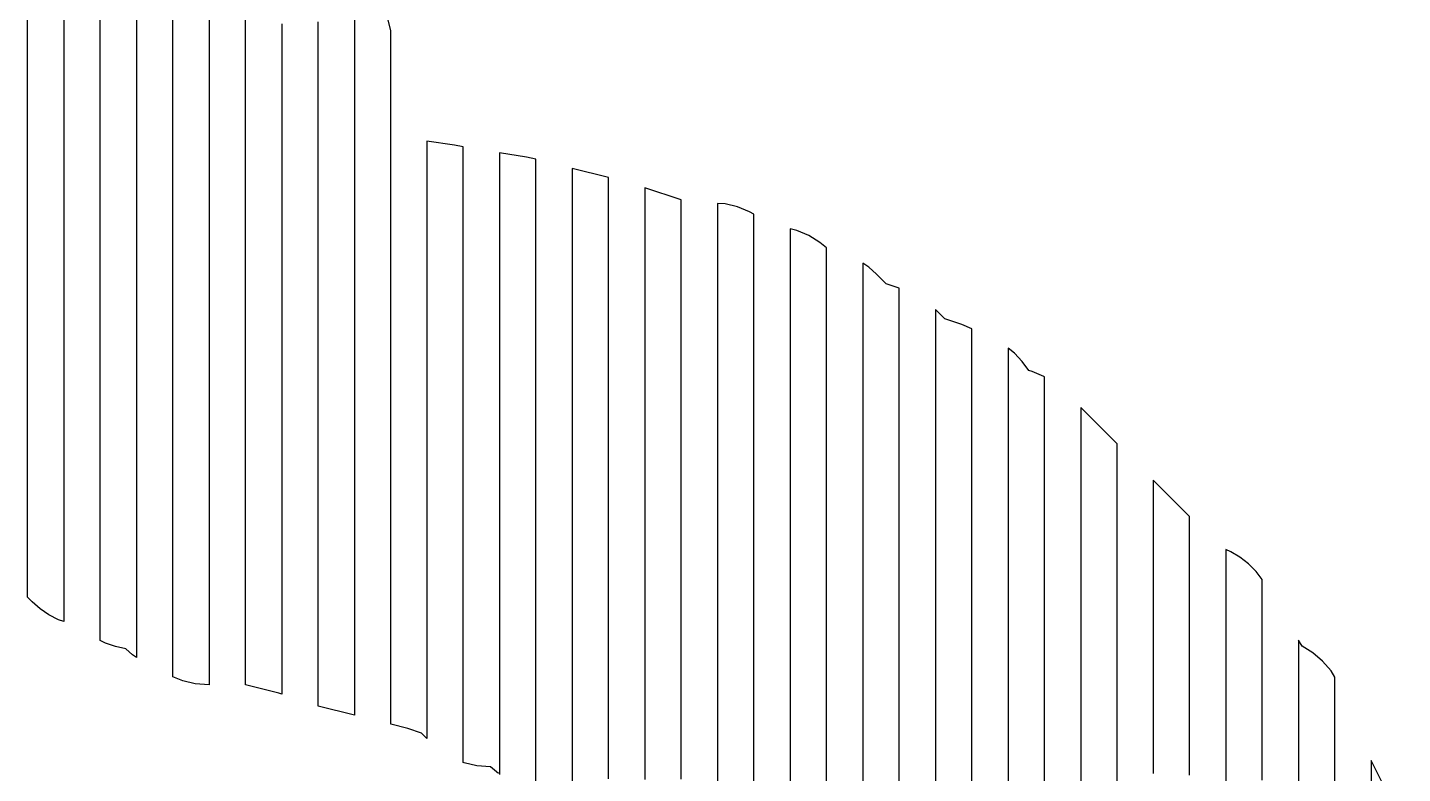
# Model space of a CAD drawing. Header units: metres. Extents: x -6 to 1890, y -8 to 898.
# Drawn here: x 1457.6 to 1609, y 353.4 to 435.6 of the extents above; entities that cross this region are included whole.
import ezdxf

# ---------------------------------------------------------------- set-up
doc = ezdxf.new("R2010")
doc.units = ezdxf.units.M
doc.layers.add('PASSADAS_COMPLETAS', color=1, linetype='CONTINUOUS')
doc.layers.add('PECAS_2D', color=3, linetype='CONTINUOUS')

msp = doc.modelspace()

# ---------------------------------------------------------------- linework, layer by layer
at = {"layer": 'PASSADAS_COMPLETAS'}
for points in [[(1461.578, 464.374), (1461.578, 384.343), (1461.578, 383.053), (1461.578, 381.762), (1461.578, 380.471), (1461.578, 379.18), (1461.578, 377.889), (1461.578, 376.598), (1461.578, 370.144), (1461, 370.344), (1459.942, 370.872), (1458.965, 371.53), (1458.091, 372.299), (1457.578, 372.812), (1457.578, 380.561), (1457.578, 381.852), (1457.578, 383.143), (1457.578, 384.435), (1457.578, 385.726), (1457.578, 387.018), (1457.578, 388.309), (1457.578, 389.6), (1457.578, 468.377)], [(1469.578, 455.135), (1469.578, 379.067), (1469.578, 377.777), (1469.578, 376.488), (1469.578, 375.199), (1469.578, 373.91), (1469.578, 372.62), (1469.578, 371.331), (1469.578, 366.174), (1469.157, 366.477), (1468.423, 367.138), (1467.284, 367.374), (1466.171, 367.759), (1465.578, 368.055), (1465.578, 373.234), (1465.578, 374.528), (1465.578, 375.823), (1465.578, 377.118), (1465.578, 378.413), (1465.578, 379.707), (1465.578, 381.002), (1465.578, 459.98)], [(1477.578, 440.637), (1477.578, 374.79), (1477.578, 373.499), (1477.578, 372.208), (1477.578, 370.917), (1477.578, 369.626), (1477.578, 368.335), (1477.578, 367.044), (1477.578, 363.17), (1476.054, 363.278), (1474.681, 363.602), (1473.578, 364.051), (1473.578, 369.238), (1473.578, 370.535), (1473.578, 371.832), (1473.578, 373.129), (1473.578, 374.425), (1473.578, 375.722), (1473.578, 377.019), (1473.578, 448.339)], [(1493.578, 449.615), (1493.578, 431.398), (1493.578, 430.096), (1493.578, 428.795), (1493.578, 427.494), (1493.578, 426.193), (1493.578, 424.891), (1493.578, 422.289), (1493.578, 420.988), (1493.578, 419.686), (1493.578, 418.385), (1493.578, 417.084), (1493.578, 415.782), (1493.578, 413.18), (1493.578, 410.577), (1493.578, 407.975), (1493.578, 406.674), (1493.578, 405.372), (1493.578, 404.071), (1493.578, 402.77), (1493.578, 401.469), (1493.578, 368.937), (1493.578, 367.636), (1493.578, 366.335), (1493.578, 365.033), (1493.578, 363.732), (1493.578, 359.828), (1489.578, 360.828), (1489.578, 364.728), (1489.578, 366.029), (1489.578, 367.329), (1489.578, 368.629), (1489.578, 369.929), (1489.578, 402.431), (1489.578, 403.731), (1489.578, 405.031), (1489.578, 406.331), (1489.578, 407.631), (1489.578, 408.931), (1489.578, 410.231), (1489.578, 411.531), (1489.578, 412.831), (1489.578, 414.131), (1489.578, 416.731), (1489.578, 418.031), (1489.578, 419.331), (1489.578, 420.632), (1489.578, 421.932), (1489.578, 423.232), (1489.578, 424.532), (1489.578, 425.832), (1489.578, 427.132), (1489.578, 428.432), (1489.578, 429.732), (1489.578, 431.032), (1489.578, 432.332), (1489.578, 433.632), (1489.578, 434.932), (1489.578, 436.232)], [(1509.449, 353.378), (1508.584, 354.122), (1507.069, 354.231), (1505.671, 354.565), (1505.578, 354.603), (1505.578, 359.825), (1505.578, 361.13), (1505.578, 362.435), (1505.578, 363.741), (1505.578, 365.046), (1505.578, 366.351), (1505.578, 400.29), (1505.578, 401.595), (1505.578, 402.901), (1505.578, 404.206), (1505.578, 405.511), (1505.578, 406.816), (1505.578, 408.122), (1505.578, 409.427), (1505.578, 410.732), (1505.578, 412.038), (1505.578, 413.343), (1505.578, 414.648), (1505.578, 415.954), (1505.578, 417.259), (1505.578, 418.564), (1505.578, 422.48), (1504.591, 422.642), (1501.578, 423.073), (1501.578, 419.201), (1501.578, 417.91), (1501.578, 416.62), (1501.578, 415.329), (1501.578, 414.038), (1501.578, 412.748), (1501.578, 411.457), (1501.578, 410.166), (1501.578, 408.876), (1501.578, 407.585), (1501.578, 406.294), (1501.578, 405.004), (1501.578, 403.713), (1501.578, 402.422), (1501.578, 401.132), (1501.578, 367.575), (1501.578, 366.284), (1501.578, 364.993), (1501.578, 363.703), (1501.578, 362.412), (1501.578, 361.121), (1501.578, 357.25), (1500.974, 357.854), (1499.466, 358.356), (1497.578, 358.828), (1497.578, 361.42), (1497.578, 362.716), (1497.578, 364.012), (1497.578, 365.307), (1497.578, 366.603), (1497.578, 369.195), (1497.578, 401.59), (1497.578, 402.886), (1497.578, 404.182), (1497.578, 405.478), (1497.578, 406.773), (1497.578, 408.069), (1497.578, 409.365), (1497.578, 410.661), (1497.578, 411.957), (1497.578, 413.252), (1497.578, 414.548), (1497.578, 415.844), (1497.578, 417.14), (1497.578, 418.436), (1497.578, 419.731), (1497.578, 435.281), (1495.329, 444.278)], [(1485.578, 436.039), (1485.578, 434.742), (1485.578, 433.445), (1485.578, 432.148), (1485.578, 430.852), (1485.578, 429.555), (1485.578, 428.258), (1485.578, 426.961), (1485.578, 425.665), (1485.578, 423.071), (1485.578, 420.478), (1485.578, 419.181), (1485.578, 417.884), (1485.578, 416.587), (1485.578, 411.4), (1485.578, 410.104), (1485.578, 371.201), (1485.578, 369.904), (1485.578, 368.608), (1485.578, 367.311), (1485.578, 366.014), (1485.578, 362.124), (1485.247, 362.234), (1481.578, 363.151), (1481.578, 367.016), (1481.578, 368.304), (1481.578, 369.592), (1481.578, 370.88), (1481.578, 372.168), (1481.578, 373.456), (1481.578, 428.844), (1481.578, 430.132), (1481.578, 431.42), (1481.578, 432.708), (1481.578, 433.996), (1481.578, 435.284), (1481.578, 436.573)], [(1513.578, 351.644), (1513.578, 356.788), (1513.578, 358.075), (1513.578, 359.361), (1513.578, 360.647), (1513.578, 361.933), (1513.578, 363.219), (1513.578, 364.505), (1513.578, 397.943), (1513.578, 399.229), (1513.578, 400.515), (1513.578, 401.801), (1513.578, 403.087), (1513.578, 404.373), (1513.578, 405.659), (1513.578, 406.945), (1513.578, 408.231), (1513.578, 409.517), (1513.578, 410.803), (1513.578, 412.089), (1513.578, 413.375), (1513.578, 414.661), (1513.578, 415.948), (1513.578, 417.234), (1513.578, 421.092), (1512.556, 421.317), (1509.578, 421.814), (1509.578, 417.935), (1509.578, 416.642), (1509.578, 415.35), (1509.578, 414.057), (1509.578, 412.764), (1509.578, 411.471), (1509.578, 410.178), (1509.578, 408.885), (1509.578, 407.593), (1509.578, 406.3), (1509.578, 405.007), (1509.578, 403.714), (1509.578, 402.421), (1509.578, 401.128), (1509.578, 399.836), (1509.578, 366.222), (1509.578, 364.929), (1509.578, 363.636), (1509.578, 362.343), (1509.578, 361.05), (1509.578, 359.757), (1509.578, 358.465), (1509.578, 353.293)], [(1521.578, 352.818), (1521.578, 354.117), (1521.578, 355.417), (1521.578, 356.716), (1521.578, 358.016), (1521.578, 359.315), (1521.578, 360.615), (1521.578, 395.701), (1521.578, 397.001), (1521.578, 398.3), (1521.578, 399.6), (1521.578, 400.899), (1521.578, 402.198), (1521.578, 403.498), (1521.578, 404.797), (1521.578, 406.097), (1521.578, 407.396), (1521.578, 408.696), (1521.578, 409.995), (1521.578, 411.295), (1521.578, 412.594), (1521.578, 413.894), (1521.578, 415.193), (1521.578, 419.092), (1517.578, 420.092), (1517.578, 416.222), (1517.578, 414.932), (1517.578, 413.642), (1517.578, 412.352), (1517.578, 411.062), (1517.578, 409.772), (1517.578, 408.482), (1517.578, 407.192), (1517.578, 405.902), (1517.578, 404.612), (1517.578, 403.322), (1517.578, 402.032), (1517.578, 400.742), (1517.578, 399.452), (1517.578, 398.162), (1517.578, 396.872), (1517.578, 362.043), (1517.578, 360.753), (1517.578, 359.463), (1517.578, 358.173), (1517.578, 356.883), (1517.578, 355.593), (1517.578, 354.303), (1517.578, 349.143)], [(1529.578, 352.78), (1529.578, 354.083), (1529.578, 355.386), (1529.578, 393.17), (1529.578, 394.473), (1529.578, 395.776), (1529.578, 397.079), (1529.578, 398.382), (1529.578, 399.685), (1529.578, 400.988), (1529.578, 402.291), (1529.578, 403.593), (1529.578, 404.896), (1529.578, 406.199), (1529.578, 407.502), (1529.578, 408.805), (1529.578, 410.108), (1529.578, 411.411), (1529.578, 412.714), (1529.578, 416.623), (1525.578, 417.956), (1525.578, 414.043), (1525.578, 412.739), (1525.578, 411.435), (1525.578, 410.131), (1525.578, 408.827), (1525.578, 407.523), (1525.578, 406.219), (1525.578, 404.914), (1525.578, 403.61), (1525.578, 402.306), (1525.578, 401.002), (1525.578, 399.698), (1525.578, 398.394), (1525.578, 397.09), (1525.578, 395.785), (1525.578, 394.481), (1525.578, 357.965), (1525.578, 356.661), (1525.578, 355.357), (1525.578, 354.053), (1525.578, 352.749)], [(1537.578, 348.529), (1537.578, 387.645), (1537.578, 388.948), (1537.578, 390.252), (1537.578, 391.556), (1537.578, 392.86), (1537.578, 394.164), (1537.578, 395.468), (1537.578, 396.771), (1537.578, 398.075), (1537.578, 399.379), (1537.578, 400.683), (1537.578, 401.987), (1537.578, 403.291), (1537.578, 404.595), (1537.578, 405.898), (1537.578, 407.202), (1537.578, 408.506), (1537.578, 409.81), (1537.578, 415.025), (1537.112, 415.306), (1535.795, 415.842), (1534.419, 416.165), (1533.578, 416.229), (1533.578, 411.026), (1533.578, 409.725), (1533.578, 408.425), (1533.578, 407.124), (1533.578, 405.823), (1533.578, 404.522), (1533.578, 403.222), (1533.578, 401.921), (1533.578, 400.62), (1533.578, 399.319), (1533.578, 398.019), (1533.578, 396.718), (1533.578, 395.417), (1533.578, 394.116), (1533.578, 392.816), (1533.578, 391.515), (1533.578, 390.214), (1533.578, 351.191)], [(1545.578, 340.398), (1545.578, 384.243), (1545.578, 385.532), (1545.578, 386.822), (1545.578, 388.111), (1545.578, 389.401), (1545.578, 390.691), (1545.578, 391.98), (1545.578, 393.27), (1545.578, 394.559), (1545.578, 395.849), (1545.578, 397.138), (1545.578, 398.428), (1545.578, 399.717), (1545.578, 401.007), (1545.578, 402.296), (1545.578, 403.586), (1545.578, 404.876), (1545.578, 406.165), (1545.578, 411.323), (1544.861, 411.937), (1543.637, 412.69), (1542.301, 413.243), (1541.578, 413.415), (1541.578, 408.218), (1541.578, 406.918), (1541.578, 405.619), (1541.578, 404.319), (1541.578, 403.02), (1541.578, 401.72), (1541.578, 400.421), (1541.578, 399.121), (1541.578, 397.822), (1541.578, 396.522), (1541.578, 395.223), (1541.578, 393.923), (1541.578, 392.624), (1541.578, 391.325), (1541.578, 390.025), (1541.578, 388.726), (1541.578, 387.426), (1541.578, 386.127), (1541.578, 344.544)], [(1553.578, 332.182), (1553.578, 378.558), (1553.578, 379.846), (1553.578, 381.135), (1553.578, 382.423), (1553.578, 383.711), (1553.578, 384.999), (1553.578, 386.288), (1553.578, 387.576), (1553.578, 388.864), (1553.578, 390.152), (1553.578, 392.729), (1553.578, 394.017), (1553.578, 395.305), (1553.578, 396.593), (1553.578, 397.882), (1553.578, 399.17), (1553.578, 400.458), (1553.578, 401.746), (1553.578, 406.899), (1552.169, 407.369), (1551.103, 408.435), (1550.229, 409.203), (1549.578, 409.642), (1549.578, 404.454), (1549.578, 403.157), (1549.578, 401.86), (1549.578, 400.563), (1549.578, 399.265), (1549.578, 397.968), (1549.578, 396.671), (1549.578, 395.374), (1549.578, 394.077), (1549.578, 392.78), (1549.578, 390.186), (1549.578, 388.889), (1549.578, 387.592), (1549.578, 386.295), (1549.578, 384.998), (1549.578, 383.701), (1549.578, 382.404), (1549.578, 381.107), (1549.578, 337.007)], [(1561.578, 319.5), (1561.578, 373.916), (1561.578, 375.211), (1561.578, 376.507), (1561.578, 377.803), (1561.578, 379.098), (1561.578, 380.394), (1561.578, 381.69), (1561.578, 382.985), (1561.578, 384.281), (1561.578, 385.576), (1561.578, 386.872), (1561.578, 388.168), (1561.578, 389.463), (1561.578, 390.759), (1561.578, 392.055), (1561.578, 393.35), (1561.578, 394.646), (1561.578, 395.941), (1561.578, 397.237), (1561.578, 402.419), (1560.472, 402.878), (1558.632, 403.491), (1557.578, 404.545), (1557.578, 399.385), (1557.578, 398.096), (1557.578, 396.806), (1557.578, 395.516), (1557.578, 394.226), (1557.578, 392.936), (1557.578, 391.646), (1557.578, 390.356), (1557.578, 389.067), (1557.578, 387.777), (1557.578, 386.487), (1557.578, 385.197), (1557.578, 383.907), (1557.578, 382.617), (1557.578, 381.327), (1557.578, 380.038), (1557.578, 378.748), (1557.578, 377.458), (1557.578, 376.168), (1557.578, 325.864)], [(1569.578, 288.116), (1569.578, 365.981), (1569.578, 367.279), (1569.578, 368.576), (1569.578, 369.874), (1569.578, 371.172), (1569.578, 372.469), (1569.578, 373.767), (1569.578, 375.065), (1569.578, 376.363), (1569.578, 377.66), (1569.578, 378.958), (1569.578, 380.256), (1569.578, 381.554), (1569.578, 382.851), (1569.578, 384.149), (1569.578, 385.447), (1569.578, 386.745), (1569.578, 388.042), (1569.578, 389.34), (1569.578, 390.638), (1569.578, 397.127), (1569.519, 397.163), (1568.227, 397.707), (1567.862, 397.829), (1567.137, 398.817), (1566.278, 399.706), (1565.578, 400.257), (1565.578, 393.807), (1565.578, 392.517), (1565.578, 391.227), (1565.578, 389.937), (1565.578, 388.647), (1565.578, 387.357), (1565.578, 384.777), (1565.578, 383.488), (1565.578, 382.198), (1565.578, 380.908), (1565.578, 379.618), (1565.578, 378.328), (1565.578, 377.038), (1565.578, 375.748), (1565.578, 374.458), (1565.578, 373.168), (1565.578, 371.878), (1565.578, 370.588), (1565.578, 369.298), (1565.578, 307.382)], [(1577.578, 267.127), (1577.578, 354.874), (1577.578, 356.165), (1577.578, 357.455), (1577.578, 358.746), (1577.578, 360.036), (1577.578, 361.326), (1577.578, 362.617), (1577.578, 363.907), (1577.578, 365.198), (1577.578, 366.488), (1577.578, 367.778), (1577.578, 369.069), (1577.578, 370.359), (1577.578, 371.65), (1577.578, 372.94), (1577.578, 374.23), (1577.578, 375.521), (1577.578, 376.811), (1577.578, 378.102), (1577.578, 379.392), (1577.578, 380.682), (1577.578, 381.973), (1577.578, 383.263), (1577.578, 384.554), (1577.578, 389.715), (1573.578, 393.715), (1573.578, 387.261), (1573.578, 385.97), (1573.578, 384.679), (1573.578, 383.388), (1573.578, 382.097), (1573.578, 380.806), (1573.578, 379.515), (1573.578, 378.224), (1573.578, 376.933), (1573.578, 375.642), (1573.578, 374.351), (1573.578, 373.06), (1573.578, 371.769), (1573.578, 370.478), (1573.578, 369.187), (1573.578, 367.896), (1573.578, 366.605), (1573.578, 365.314), (1573.578, 364.023), (1573.578, 362.732), (1573.578, 361.442), (1573.578, 277.53)], [(1585.578, 353.201), (1585.578, 354.497), (1585.578, 357.09), (1585.578, 358.386), (1585.578, 359.682), (1585.578, 360.978), (1585.578, 362.274), (1585.578, 363.57), (1585.578, 364.866), (1585.578, 366.162), (1585.578, 367.458), (1585.578, 368.754), (1585.578, 370.05), (1585.578, 371.347), (1585.578, 372.643), (1585.578, 373.939), (1585.578, 375.235), (1585.578, 376.531), (1585.578, 381.715), (1581.578, 385.715), (1581.578, 380.542), (1581.578, 379.249), (1581.578, 377.956), (1581.578, 376.663), (1581.578, 375.369), (1581.578, 372.783), (1581.578, 371.49), (1581.578, 370.197), (1581.578, 368.903), (1581.578, 367.61), (1581.578, 366.317), (1581.578, 365.024), (1581.578, 363.73), (1581.578, 362.437), (1581.578, 361.144), (1581.578, 359.851), (1581.578, 358.558), (1581.578, 357.264), (1581.578, 355.971), (1581.578, 354.678), (1581.578, 353.385)], [(1593.578, 352.652), (1593.578, 353.953), (1593.578, 355.253), (1593.578, 356.554), (1593.578, 357.854), (1593.578, 359.155), (1593.578, 360.455), (1593.578, 361.756), (1593.578, 363.056), (1593.578, 364.357), (1593.578, 365.657), (1593.578, 366.958), (1593.578, 374.76), (1592.906, 375.647), (1592.059, 376.503), (1591.114, 377.233), (1590.101, 377.824), (1589.578, 378.086), (1589.578, 371.612), (1589.578, 370.317), (1589.578, 369.023), (1589.578, 367.728), (1589.578, 366.433), (1589.578, 365.138), (1589.578, 363.844), (1589.578, 362.549), (1589.578, 361.254), (1589.578, 359.959), (1589.578, 357.37), (1589.578, 356.075), (1589.578, 354.78), (1589.578, 353.486), (1589.578, 352.191)], [(1601.578, 352.29), (1601.578, 353.59), (1601.578, 354.891), (1601.578, 363.995), (1601.147, 364.696), (1600.227, 365.773), (1599.159, 366.69), (1597.984, 367.419), (1597.578, 368.072), (1597.578, 361.623), (1597.578, 360.333), (1597.578, 359.043), (1597.578, 357.753), (1597.578, 356.463), (1597.578, 355.174), (1597.578, 353.884), (1597.578, 352.594)], [(1609.022, 347.931), (1605.578, 354.818), (1605.578, 347.038)]]:
    msp.add_lwpolyline(points, dxfattribs=at)
at = {"layer": 'PECAS_2D'}
for points in [[(1461.578, 464.374), (1461.578, 384.343), (1461.578, 383.053), (1461.578, 381.762), (1461.578, 380.471), (1461.578, 379.18), (1461.578, 377.889), (1461.578, 376.598), (1461.578, 370.144), (1461, 370.344), (1459.942, 370.872), (1458.965, 371.53), (1458.091, 372.299), (1457.578, 372.812), (1457.578, 380.561), (1457.578, 381.852), (1457.578, 383.143), (1457.578, 384.435), (1457.578, 385.726), (1457.578, 387.018), (1457.578, 388.309), (1457.578, 389.6), (1457.578, 468.377)], [(1469.578, 455.135), (1469.578, 379.067), (1469.578, 377.777), (1469.578, 376.488), (1469.578, 375.199), (1469.578, 373.91), (1469.578, 372.62), (1469.578, 371.331), (1469.578, 366.174), (1469.157, 366.477), (1468.423, 367.138), (1467.284, 367.374), (1466.171, 367.759), (1465.578, 368.055), (1465.578, 373.234), (1465.578, 374.528), (1465.578, 375.823), (1465.578, 377.118), (1465.578, 378.413), (1465.578, 379.707), (1465.578, 381.002), (1465.578, 459.98)], [(1477.578, 440.637), (1477.578, 374.79), (1477.578, 373.499), (1477.578, 372.208), (1477.578, 370.917), (1477.578, 369.626), (1477.578, 368.335), (1477.578, 367.044), (1477.578, 363.17), (1476.054, 363.278), (1474.681, 363.602), (1473.578, 364.051), (1473.578, 369.238), (1473.578, 370.535), (1473.578, 371.832), (1473.578, 373.129), (1473.578, 374.425), (1473.578, 375.722), (1473.578, 377.019), (1473.578, 448.339)], [(1493.578, 449.615), (1493.578, 431.398), (1493.578, 430.096), (1493.578, 428.795), (1493.578, 427.494), (1493.578, 426.193), (1493.578, 424.891), (1493.578, 422.289), (1493.578, 420.988), (1493.578, 419.686), (1493.578, 418.385), (1493.578, 417.084), (1493.578, 415.782), (1493.578, 413.18), (1493.578, 410.577), (1493.578, 407.975), (1493.578, 406.674), (1493.578, 405.372), (1493.578, 404.071), (1493.578, 402.77), (1493.578, 401.469), (1493.578, 368.937), (1493.578, 367.636), (1493.578, 366.335), (1493.578, 365.033), (1493.578, 363.732), (1493.578, 359.828), (1489.578, 360.828), (1489.578, 364.728), (1489.578, 366.029), (1489.578, 367.329), (1489.578, 368.629), (1489.578, 369.929), (1489.578, 402.431), (1489.578, 403.731), (1489.578, 405.031), (1489.578, 406.331), (1489.578, 407.631), (1489.578, 408.931), (1489.578, 410.231), (1489.578, 411.531), (1489.578, 412.831), (1489.578, 414.131), (1489.578, 416.731), (1489.578, 418.031), (1489.578, 419.331), (1489.578, 420.632), (1489.578, 421.932), (1489.578, 423.232), (1489.578, 424.532), (1489.578, 425.832), (1489.578, 427.132), (1489.578, 428.432), (1489.578, 429.732), (1489.578, 431.032), (1489.578, 432.332), (1489.578, 433.632), (1489.578, 434.932), (1489.578, 436.232)], [(1509.449, 353.378), (1508.584, 354.122), (1507.069, 354.231), (1505.671, 354.565), (1505.578, 354.603), (1505.578, 359.825), (1505.578, 361.13), (1505.578, 362.435), (1505.578, 363.741), (1505.578, 365.046), (1505.578, 366.351), (1505.578, 400.29), (1505.578, 401.595), (1505.578, 402.901), (1505.578, 404.206), (1505.578, 405.511), (1505.578, 406.816), (1505.578, 408.122), (1505.578, 409.427), (1505.578, 410.732), (1505.578, 412.038), (1505.578, 413.343), (1505.578, 414.648), (1505.578, 415.954), (1505.578, 417.259), (1505.578, 418.564), (1505.578, 422.48), (1504.591, 422.642), (1501.578, 423.073), (1501.578, 419.201), (1501.578, 417.91), (1501.578, 416.62), (1501.578, 415.329), (1501.578, 414.038), (1501.578, 412.748), (1501.578, 411.457), (1501.578, 410.166), (1501.578, 408.876), (1501.578, 407.585), (1501.578, 406.294), (1501.578, 405.004), (1501.578, 403.713), (1501.578, 402.422), (1501.578, 401.132), (1501.578, 367.575), (1501.578, 366.284), (1501.578, 364.993), (1501.578, 363.703), (1501.578, 362.412), (1501.578, 361.121), (1501.578, 357.25), (1500.974, 357.854), (1499.466, 358.356), (1497.578, 358.828), (1497.578, 361.42), (1497.578, 362.716), (1497.578, 364.012), (1497.578, 365.307), (1497.578, 366.603), (1497.578, 369.195), (1497.578, 401.59), (1497.578, 402.886), (1497.578, 404.182), (1497.578, 405.478), (1497.578, 406.773), (1497.578, 408.069), (1497.578, 409.365), (1497.578, 410.661), (1497.578, 411.957), (1497.578, 413.252), (1497.578, 414.548), (1497.578, 415.844), (1497.578, 417.14), (1497.578, 418.436), (1497.578, 419.731), (1497.578, 435.281), (1495.329, 444.278)], [(1485.578, 436.039), (1485.578, 434.742), (1485.578, 433.445), (1485.578, 432.148), (1485.578, 430.852), (1485.578, 429.555), (1485.578, 428.258), (1485.578, 426.961), (1485.578, 425.665), (1485.578, 423.071), (1485.578, 420.478), (1485.578, 419.181), (1485.578, 417.884), (1485.578, 416.587), (1485.578, 411.4), (1485.578, 410.104), (1485.578, 371.201), (1485.578, 369.904), (1485.578, 368.608), (1485.578, 367.311), (1485.578, 366.014), (1485.578, 362.124), (1485.247, 362.234), (1481.578, 363.151), (1481.578, 367.016), (1481.578, 368.304), (1481.578, 369.592), (1481.578, 370.88), (1481.578, 372.168), (1481.578, 373.456), (1481.578, 428.844), (1481.578, 430.132), (1481.578, 431.42), (1481.578, 432.708), (1481.578, 433.996), (1481.578, 435.284), (1481.578, 436.573)], [(1513.578, 351.644), (1513.578, 356.788), (1513.578, 358.075), (1513.578, 359.361), (1513.578, 360.647), (1513.578, 361.933), (1513.578, 363.219), (1513.578, 364.505), (1513.578, 397.943), (1513.578, 399.229), (1513.578, 400.515), (1513.578, 401.801), (1513.578, 403.087), (1513.578, 404.373), (1513.578, 405.659), (1513.578, 406.945), (1513.578, 408.231), (1513.578, 409.517), (1513.578, 410.803), (1513.578, 412.089), (1513.578, 413.375), (1513.578, 414.661), (1513.578, 415.948), (1513.578, 417.234), (1513.578, 421.092), (1512.556, 421.317), (1509.578, 421.814), (1509.578, 417.935), (1509.578, 416.642), (1509.578, 415.35), (1509.578, 414.057), (1509.578, 412.764), (1509.578, 411.471), (1509.578, 410.178), (1509.578, 408.885), (1509.578, 407.593), (1509.578, 406.3), (1509.578, 405.007), (1509.578, 403.714), (1509.578, 402.421), (1509.578, 401.128), (1509.578, 399.836), (1509.578, 366.222), (1509.578, 364.929), (1509.578, 363.636), (1509.578, 362.343), (1509.578, 361.05), (1509.578, 359.757), (1509.578, 358.465), (1509.578, 353.293)], [(1521.578, 352.818), (1521.578, 354.117), (1521.578, 355.417), (1521.578, 356.716), (1521.578, 358.016), (1521.578, 359.315), (1521.578, 360.615), (1521.578, 395.701), (1521.578, 397.001), (1521.578, 398.3), (1521.578, 399.6), (1521.578, 400.899), (1521.578, 402.198), (1521.578, 403.498), (1521.578, 404.797), (1521.578, 406.097), (1521.578, 407.396), (1521.578, 408.696), (1521.578, 409.995), (1521.578, 411.295), (1521.578, 412.594), (1521.578, 413.894), (1521.578, 415.193), (1521.578, 419.092), (1517.578, 420.092), (1517.578, 416.222), (1517.578, 414.932), (1517.578, 413.642), (1517.578, 412.352), (1517.578, 411.062), (1517.578, 409.772), (1517.578, 408.482), (1517.578, 407.192), (1517.578, 405.902), (1517.578, 404.612), (1517.578, 403.322), (1517.578, 402.032), (1517.578, 400.742), (1517.578, 399.452), (1517.578, 398.162), (1517.578, 396.872), (1517.578, 362.043), (1517.578, 360.753), (1517.578, 359.463), (1517.578, 358.173), (1517.578, 356.883), (1517.578, 355.593), (1517.578, 354.303), (1517.578, 349.143)], [(1529.578, 352.78), (1529.578, 354.083), (1529.578, 355.386), (1529.578, 393.17), (1529.578, 394.473), (1529.578, 395.776), (1529.578, 397.079), (1529.578, 398.382), (1529.578, 399.685), (1529.578, 400.988), (1529.578, 402.291), (1529.578, 403.593), (1529.578, 404.896), (1529.578, 406.199), (1529.578, 407.502), (1529.578, 408.805), (1529.578, 410.108), (1529.578, 411.411), (1529.578, 412.714), (1529.578, 416.623), (1525.578, 417.956), (1525.578, 414.043), (1525.578, 412.739), (1525.578, 411.435), (1525.578, 410.131), (1525.578, 408.827), (1525.578, 407.523), (1525.578, 406.219), (1525.578, 404.914), (1525.578, 403.61), (1525.578, 402.306), (1525.578, 401.002), (1525.578, 399.698), (1525.578, 398.394), (1525.578, 397.09), (1525.578, 395.785), (1525.578, 394.481), (1525.578, 357.965), (1525.578, 356.661), (1525.578, 355.357), (1525.578, 354.053), (1525.578, 352.749)], [(1537.578, 348.529), (1537.578, 387.645), (1537.578, 388.948), (1537.578, 390.252), (1537.578, 391.556), (1537.578, 392.86), (1537.578, 394.164), (1537.578, 395.468), (1537.578, 396.771), (1537.578, 398.075), (1537.578, 399.379), (1537.578, 400.683), (1537.578, 401.987), (1537.578, 403.291), (1537.578, 404.595), (1537.578, 405.898), (1537.578, 407.202), (1537.578, 408.506), (1537.578, 409.81), (1537.578, 415.025), (1537.112, 415.306), (1535.795, 415.842), (1534.419, 416.165), (1533.578, 416.229), (1533.578, 411.026), (1533.578, 409.725), (1533.578, 408.425), (1533.578, 407.124), (1533.578, 405.823), (1533.578, 404.522), (1533.578, 403.222), (1533.578, 401.921), (1533.578, 400.62), (1533.578, 399.319), (1533.578, 398.019), (1533.578, 396.718), (1533.578, 395.417), (1533.578, 394.116), (1533.578, 392.816), (1533.578, 391.515), (1533.578, 390.214), (1533.578, 351.191)], [(1545.578, 340.398), (1545.578, 384.243), (1545.578, 385.532), (1545.578, 386.822), (1545.578, 388.111), (1545.578, 389.401), (1545.578, 390.691), (1545.578, 391.98), (1545.578, 393.27), (1545.578, 394.559), (1545.578, 395.849), (1545.578, 397.138), (1545.578, 398.428), (1545.578, 399.717), (1545.578, 401.007), (1545.578, 402.296), (1545.578, 403.586), (1545.578, 404.876), (1545.578, 406.165), (1545.578, 411.323), (1544.861, 411.937), (1543.637, 412.69), (1542.301, 413.243), (1541.578, 413.415), (1541.578, 408.218), (1541.578, 406.918), (1541.578, 405.619), (1541.578, 404.319), (1541.578, 403.02), (1541.578, 401.72), (1541.578, 400.421), (1541.578, 399.121), (1541.578, 397.822), (1541.578, 396.522), (1541.578, 395.223), (1541.578, 393.923), (1541.578, 392.624), (1541.578, 391.325), (1541.578, 390.025), (1541.578, 388.726), (1541.578, 387.426), (1541.578, 386.127), (1541.578, 344.544)], [(1553.578, 332.182), (1553.578, 378.558), (1553.578, 379.846), (1553.578, 381.135), (1553.578, 382.423), (1553.578, 383.711), (1553.578, 384.999), (1553.578, 386.288), (1553.578, 387.576), (1553.578, 388.864), (1553.578, 390.152), (1553.578, 392.729), (1553.578, 394.017), (1553.578, 395.305), (1553.578, 396.593), (1553.578, 397.882), (1553.578, 399.17), (1553.578, 400.458), (1553.578, 401.746), (1553.578, 406.899), (1552.169, 407.369), (1551.103, 408.435), (1550.229, 409.203), (1549.578, 409.642), (1549.578, 404.454), (1549.578, 403.157), (1549.578, 401.86), (1549.578, 400.563), (1549.578, 399.265), (1549.578, 397.968), (1549.578, 396.671), (1549.578, 395.374), (1549.578, 394.077), (1549.578, 392.78), (1549.578, 390.186), (1549.578, 388.889), (1549.578, 387.592), (1549.578, 386.295), (1549.578, 384.998), (1549.578, 383.701), (1549.578, 382.404), (1549.578, 381.107), (1549.578, 337.007)], [(1561.578, 319.5), (1561.578, 373.916), (1561.578, 375.211), (1561.578, 376.507), (1561.578, 377.803), (1561.578, 379.098), (1561.578, 380.394), (1561.578, 381.69), (1561.578, 382.985), (1561.578, 384.281), (1561.578, 385.576), (1561.578, 386.872), (1561.578, 388.168), (1561.578, 389.463), (1561.578, 390.759), (1561.578, 392.055), (1561.578, 393.35), (1561.578, 394.646), (1561.578, 395.941), (1561.578, 397.237), (1561.578, 402.419), (1560.472, 402.878), (1558.632, 403.491), (1557.578, 404.545), (1557.578, 399.385), (1557.578, 398.096), (1557.578, 396.806), (1557.578, 395.516), (1557.578, 394.226), (1557.578, 392.936), (1557.578, 391.646), (1557.578, 390.356), (1557.578, 389.067), (1557.578, 387.777), (1557.578, 386.487), (1557.578, 385.197), (1557.578, 383.907), (1557.578, 382.617), (1557.578, 381.327), (1557.578, 380.038), (1557.578, 378.748), (1557.578, 377.458), (1557.578, 376.168), (1557.578, 325.864)], [(1569.578, 288.116), (1569.578, 365.981), (1569.578, 367.279), (1569.578, 368.576), (1569.578, 369.874), (1569.578, 371.172), (1569.578, 372.469), (1569.578, 373.767), (1569.578, 375.065), (1569.578, 376.363), (1569.578, 377.66), (1569.578, 378.958), (1569.578, 380.256), (1569.578, 381.554), (1569.578, 382.851), (1569.578, 384.149), (1569.578, 385.447), (1569.578, 386.745), (1569.578, 388.042), (1569.578, 389.34), (1569.578, 390.638), (1569.578, 397.127), (1569.519, 397.163), (1568.227, 397.707), (1567.862, 397.829), (1567.137, 398.817), (1566.278, 399.706), (1565.578, 400.257), (1565.578, 393.807), (1565.578, 392.517), (1565.578, 391.227), (1565.578, 389.937), (1565.578, 388.647), (1565.578, 387.357), (1565.578, 384.777), (1565.578, 383.488), (1565.578, 382.198), (1565.578, 380.908), (1565.578, 379.618), (1565.578, 378.328), (1565.578, 377.038), (1565.578, 375.748), (1565.578, 374.458), (1565.578, 373.168), (1565.578, 371.878), (1565.578, 370.588), (1565.578, 369.298), (1565.578, 307.382)], [(1577.578, 267.127), (1577.578, 354.874), (1577.578, 356.165), (1577.578, 357.455), (1577.578, 358.746), (1577.578, 360.036), (1577.578, 361.326), (1577.578, 362.617), (1577.578, 363.907), (1577.578, 365.198), (1577.578, 366.488), (1577.578, 367.778), (1577.578, 369.069), (1577.578, 370.359), (1577.578, 371.65), (1577.578, 372.94), (1577.578, 374.23), (1577.578, 375.521), (1577.578, 376.811), (1577.578, 378.102), (1577.578, 379.392), (1577.578, 380.682), (1577.578, 381.973), (1577.578, 383.263), (1577.578, 384.554), (1577.578, 389.715), (1573.578, 393.715), (1573.578, 387.261), (1573.578, 385.97), (1573.578, 384.679), (1573.578, 383.388), (1573.578, 382.097), (1573.578, 380.806), (1573.578, 379.515), (1573.578, 378.224), (1573.578, 376.933), (1573.578, 375.642), (1573.578, 374.351), (1573.578, 373.06), (1573.578, 371.769), (1573.578, 370.478), (1573.578, 369.187), (1573.578, 367.896), (1573.578, 366.605), (1573.578, 365.314), (1573.578, 364.023), (1573.578, 362.732), (1573.578, 361.442), (1573.578, 277.53)], [(1585.578, 353.201), (1585.578, 354.497), (1585.578, 357.09), (1585.578, 358.386), (1585.578, 359.682), (1585.578, 360.978), (1585.578, 362.274), (1585.578, 363.57), (1585.578, 364.866), (1585.578, 366.162), (1585.578, 367.458), (1585.578, 368.754), (1585.578, 370.05), (1585.578, 371.347), (1585.578, 372.643), (1585.578, 373.939), (1585.578, 375.235), (1585.578, 376.531), (1585.578, 381.715), (1581.578, 385.715), (1581.578, 380.542), (1581.578, 379.249), (1581.578, 377.956), (1581.578, 376.663), (1581.578, 375.369), (1581.578, 372.783), (1581.578, 371.49), (1581.578, 370.197), (1581.578, 368.903), (1581.578, 367.61), (1581.578, 366.317), (1581.578, 365.024), (1581.578, 363.73), (1581.578, 362.437), (1581.578, 361.144), (1581.578, 359.851), (1581.578, 358.558), (1581.578, 357.264), (1581.578, 355.971), (1581.578, 354.678), (1581.578, 353.385)], [(1593.578, 352.652), (1593.578, 353.953), (1593.578, 355.253), (1593.578, 356.554), (1593.578, 357.854), (1593.578, 359.155), (1593.578, 360.455), (1593.578, 361.756), (1593.578, 363.056), (1593.578, 364.357), (1593.578, 365.657), (1593.578, 366.958), (1593.578, 374.76), (1592.906, 375.647), (1592.059, 376.503), (1591.114, 377.233), (1590.101, 377.824), (1589.578, 378.086), (1589.578, 371.612), (1589.578, 370.317), (1589.578, 369.023), (1589.578, 367.728), (1589.578, 366.433), (1589.578, 365.138), (1589.578, 363.844), (1589.578, 362.549), (1589.578, 361.254), (1589.578, 359.959), (1589.578, 357.37), (1589.578, 356.075), (1589.578, 354.78), (1589.578, 353.486), (1589.578, 352.191)], [(1601.578, 352.29), (1601.578, 353.59), (1601.578, 354.891), (1601.578, 363.995), (1601.147, 364.696), (1600.227, 365.773), (1599.159, 366.69), (1597.984, 367.419), (1597.578, 368.072), (1597.578, 361.623), (1597.578, 360.333), (1597.578, 359.043), (1597.578, 357.753), (1597.578, 356.463), (1597.578, 355.174), (1597.578, 353.884), (1597.578, 352.594)], [(1609.022, 347.931), (1605.578, 354.818), (1605.578, 347.038)]]:
    msp.add_lwpolyline(points, dxfattribs=at)

doc.saveas('drawing.dxf')
